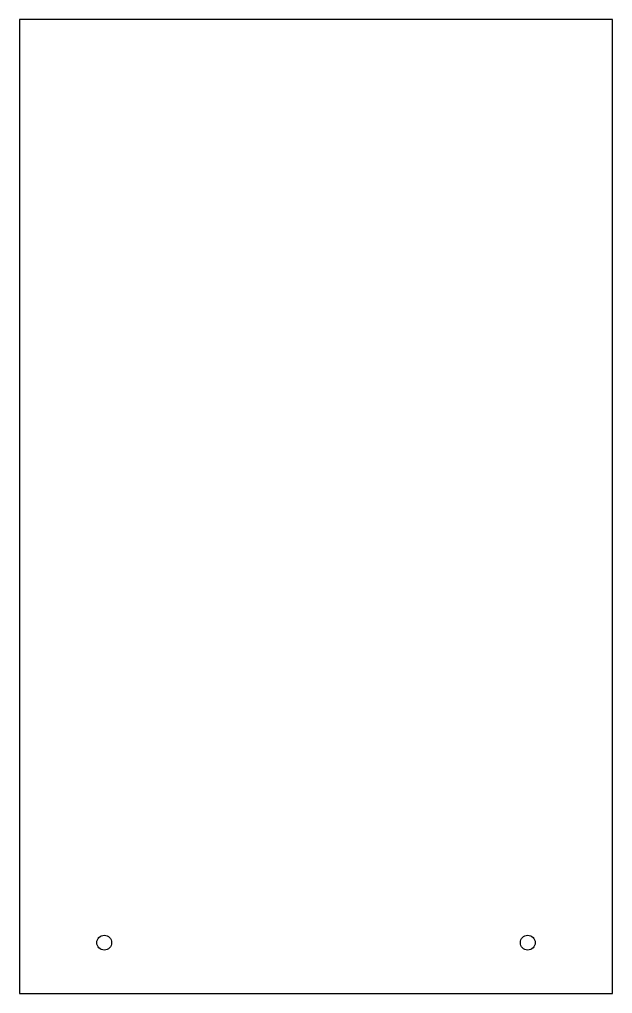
# Model space of a CAD drawing. Header units: millimetres. Extents: x -70 to 70, y -115 to 115.
import ezdxf

# ---------------------------------------------------------------- set-up
doc = ezdxf.new("R2010")
doc.units = ezdxf.units.MM

msp = doc.modelspace()

# ---------------------------------------------------------------- linework, layer by layer
msp.add_lwpolyline([(-70, -115), (70, -115), (70, 115), (-70, 115)], close=True)
for centre in [(-50, -103), (50, -103)]:
    msp.add_circle(centre, 1.75)

doc.saveas('drawing.dxf')
